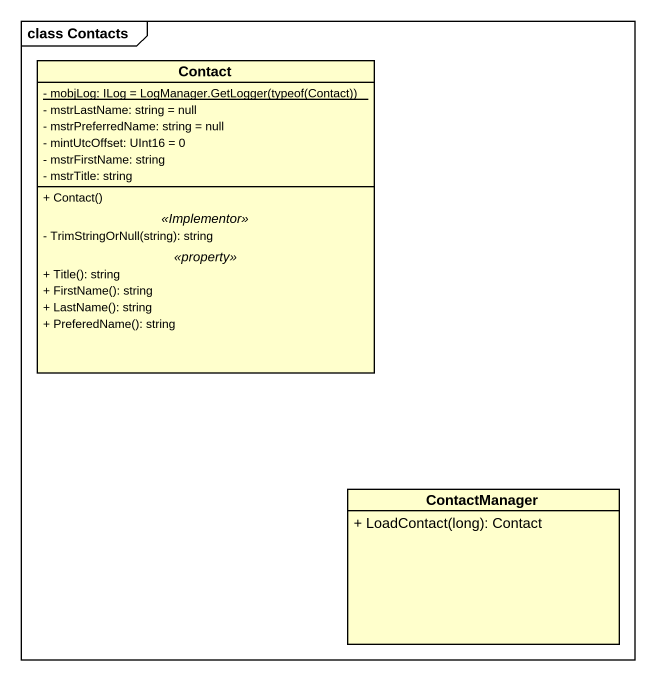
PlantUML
@startuml
mainframe class Contacts
hide circle
hide empty members
skinparam classAttributeIconSize 0
class Contact {
  {static} {field} - mobjLog: ILog = LogManager.GetLogger(typeof(Contact))
  - mstrLastName: string = null
  - mstrPreferredName: string = null
  - mintUtcOffset: UInt16 = 0
  - mstrFirstName: string
  - mstrTitle: string
  --
  + Contact()
  .. <<Implementor>> ..
  - TrimStringOrNull(string): string
  .. <<property>> ..
  + Title(): string
  + FirstName(): string
  + LastName(): string
  + PreferedName(): string
}
class ContactManager {
  + LoadContact(long): Contact
}
@enduml
